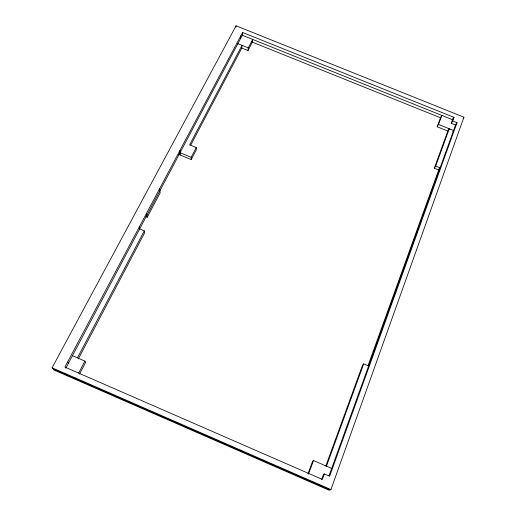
<?xml version="1.0" encoding="UTF-8"?>
<svg xmlns="http://www.w3.org/2000/svg" width="516" height="516" viewBox="0 0 516 516"><rect width="100%" height="100%" fill="white"/><g stroke="black" fill="none" stroke-linecap="round" stroke-linejoin="round"><path stroke-width="0.77" d="M235.967 27.213L236.07 25.8L463.916 117.203L330.93 489.587L329.079 490.2L54.077 370.043L52.084 367.779L236.07 25.8M240.559 38.616L240.791 35.836M65.803 368.231L242.333 35.262L242.578 32.469L454.009 117.358L452.693 120.983L451.248 123.33L455.538 125.053L457.008 122.718L452.693 120.983M190.81 145.002L241.791 48.065L242.03 45.343L189.63 144.828L196.267 147.563L196.28 149.866L191.23 159.56L178.704 154.381M247.99 50.562L248.267 47.853L252.672 39.416L252.369 42.157L247.99 50.562L241.791 48.065M328.982 475.868L455.538 125.053M457.008 122.718L329.634 476.21L324.383 473.92L323.5 474.333L321.513 479.809M367.992 365.754L439.322 168.229M325.86 465.896L362.625 364.973L363.709 363.864L368.63 365.96M434.311 168.222L447.843 131.07L449.268 128.774L435.685 166.088L434.311 168.222L438.684 169.996L440.09 167.874L435.685 166.088M326.467 466.187L363.709 363.864M451.248 123.33L453.087 118.287M324.383 473.92L322.377 479.428L64.887 367.089L242.578 32.469M307.975 473.778L312.715 461.046L313.509 460.543L331.665 468.444M437.155 126.768L440.503 117.783L441.87 115.429L438.516 124.446L437.155 126.768L447.843 131.07M308.458 474.114L313.509 460.543M78.69 372.997L84.895 361.097L72.453 355.679M191.23 159.56L191.184 157.309L196.267 147.563M79.509 374.087L85.669 362.258L84.895 361.097M78.245 359.033L144.654 232.761L144.312 230.858L139.668 228.898L139.294 226.963M77.426 357.846L144.312 230.858M145.809 216.655L147.221 217.249L160.147 192.823L159.676 188.592M454.009 117.358L452.564 119.718L242.333 35.262M452.848 131.651L453.57 130.509L438.516 124.446M463.168 118.377L463.916 117.203M251.795 41.925L440.677 117.854M237.876 43.667L248.267 47.853M180.065 152.71L191.184 157.309M52.084 367.779L330.93 489.587M53.09 368.921L329.995 489.897M67.577 362.019L68.473 363.187M146.57 213.263L147.221 217.249M179.955 150.401L180.174 154.987"/></g></svg>
